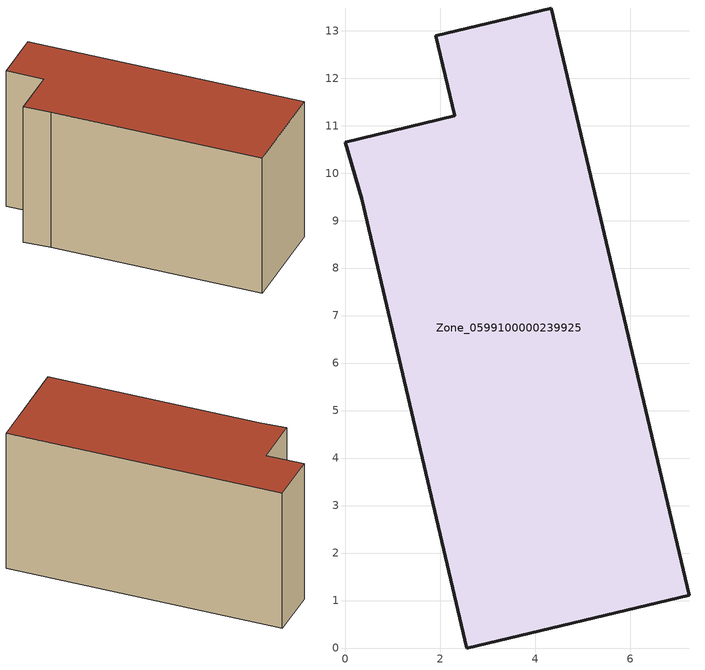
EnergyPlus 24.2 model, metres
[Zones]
Zone_0599100000239925
 floor ground (C_G): 7.24,1.11 2.56,0 0.35,9.46 0,10.65 2.31,11.21 1.9,12.89 4.33,13.48 z0
 wall outside (C_F): 1.9,12.89 2.31,11.21 0,10.65 0.35,9.46 2.56,0 7.24,1.11 4.33,13.48 1.9,12.89 z0:6.84
 roof outside (C_R): 7.24,1.11 4.33,13.48 1.9,12.89 2.31,11.21 0,10.65 0.35,9.46 2.56,0 z6.84
[BUILDING]
Pand.0599100000239925: North Axis=0; Terrain=City; Loads Convergence Tolerance Value=0.04; Temperature Convergence Tolerance Value=0.4; Solar Distribution=FullExterior; Maximum Number of Warmup Days=25; Minimum Number of Warmup Days=1
[Site:Location]
Rotterdam.The.Hague.AP_ZH_NLD Design_Conditions: Latitude=51.96; Longitude=4.45; Time Zone=1; Elevation=-4.5
[SITE:GROUNDTEMPERATURE:BUILDINGSURFACE]
18, 18, 18, 18, 18, 18, 18, 18, 18, 18, 18, 18
[MATERIAL] Thermal Absorptance=0.9; Solar Absorptance=0.7; Visible Absorptance=0.7
Name | Roughness | Thickness | Conductivity | Density | Specific Heat
G.TI.1992-2005 | MediumSmooth | 0.15 | 0.06 | 540 | 1210
F.TI.1992-2005 | Rough | 0.3 | 0.12 | 1920 | 840
R.TI.1992-2005 | MediumRough | 0.2 | 0.08 | 1500 | 1000
[CONSTRUCTION]
C_G: G.TI.1992-2005
C_F: F.TI.1992-2005
C_R: R.TI.1992-2005
[ZONE]
Zone_0599100000239925: Type=1; Multiplier=1; Ceiling Height=Autocalculate; Volume=Autocalculate; Floor Area=autocalculate; Part of Total Floor Area=Yes
[ZONEINFILTRATION:DESIGNFLOWRATE]
Infil_Zone_0599100000239925: Zone or ZoneList or Space or SpaceList=Zone_0599100000239925; Schedule=AlwaysOn; Design Flow Rate Calculation Method=Flow/Area; Flow Rate per Floor Area=0.0015; Constant Term Coefficient=1; Temperature Term Coefficient=0; Velocity Term Coefficient=0; Velocity Squared Term Coefficient=0
[HVACTEMPLATE:ZONE:IDEALLOADSAIRSYSTEM]
Zone_0599100000239925: Maximum Heating Supply Air Temperature=50; Minimum Cooling Supply Air Temperature=13; Maximum Heating Supply Air Humidity Ratio=0.0156; Minimum Cooling Supply Air Humidity Ratio=0.0077; Heating Limit=NoLimit; Cooling Limit=NoLimit; Dehumidification Control Type=ConstantSensibleHeatRatio; Cooling Sensible Heat Ratio=0.7; Dehumidification Setpoint=60; Humidification Control Type=None; Humidification Setpoint=30; Outdoor Air Method=None; Outdoor Air Flow Rate per Person=0.00944; Outdoor Air Flow Rate per Zone Floor Area=0; Outdoor Air Flow Rate per Zone=0; Demand Controlled Ventilation Type=None; Outdoor Air Economizer Type=NoEconomizer; Heat Recovery Type=None; Sensible Heat Recovery Effectiveness=0.7; Latent Heat Recovery Effectiveness=0.65
[ZONECONTROL:THERMOSTAT]
ThermostatControl_Zone_0599100000239925: Zone or ZoneList=Zone_0599100000239925; Control Type Schedule=DualSetpointControlType; Control 1=Thermostat_Zone_0599100000239925; Temperature Difference Between Cutout And Setpoint=0
[THERMOSTATSETPOINT:DUALSETPOINT]
Thermostat_Zone_0599100000239925: Heating Setpoint Temperature Schedule=HeatingSetpoint_Zone_0599100000239925; Cooling Setpoint Temperature Schedule=CoolingSetpoint_Zone_0599100000239925
[SCHEDULE:COMPACT]
HeatingSetpoint_Zone_0599100000239925: Through: 12/31, For: AllDays, Until: 24:00, 21
CoolingSetpoint_Zone_0599100000239925: Through: 12/31, For: AllDays, Until: 24:00, 24
DualSetpointControlType: Through: 12/31, For: AllDays, Until: 24:00, 4
AlwaysOn: Through: 12/31, For: AllDays, Until: 24:00, 1
